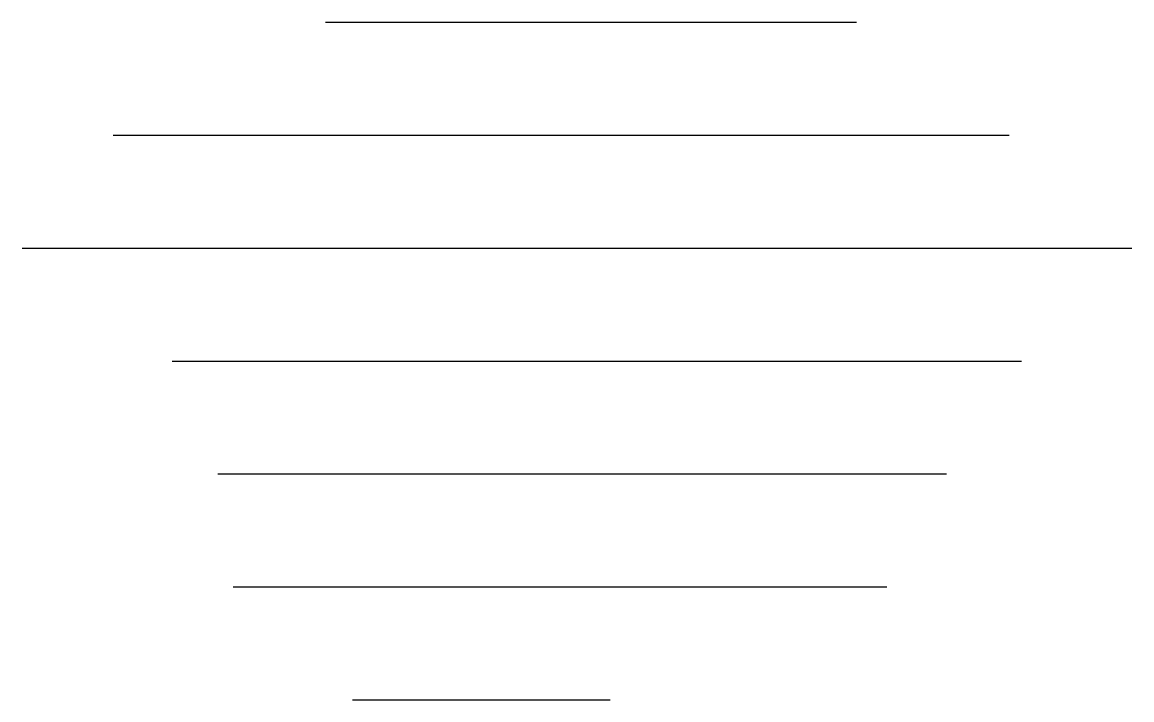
# Model space of a CAD drawing. Header units: millimetres. Extents: x -32.734 to -32.464, y 32.724 to 32.889.
import ezdxf

# ---------------------------------------------------------------- set-up
doc = ezdxf.new("R2010")
doc.units = ezdxf.units.MM
doc.layers.add('AREA_A2_PEN_2_AREA_NIVEL_4', color=6, linetype='CONTINUOUS')

msp = doc.modelspace()

# ---------------------------------------------------------------- linework, layer by layer
at = {"layer": 'AREA_A2_PEN_2_AREA_NIVEL_4', "color": 6}
for p, q in [((-32.660039, 32.888521), (-32.530734, 32.888521)), ((-32.711744, 32.861021), (-32.493539, 32.861021)), ((-32.733942, 32.833521), (-32.463669, 32.833521)), ((-32.697407, 32.806021), (-32.490529, 32.806021)), ((-32.68628, 32.778521), (-32.508766, 32.778521)), ((-32.682534, 32.751021), (-32.523341, 32.751021)), ((-32.653502, 32.723521), (-32.590702, 32.723521))]:
    msp.add_line(p, q, dxfattribs=at)

doc.saveas('drawing.dxf')
